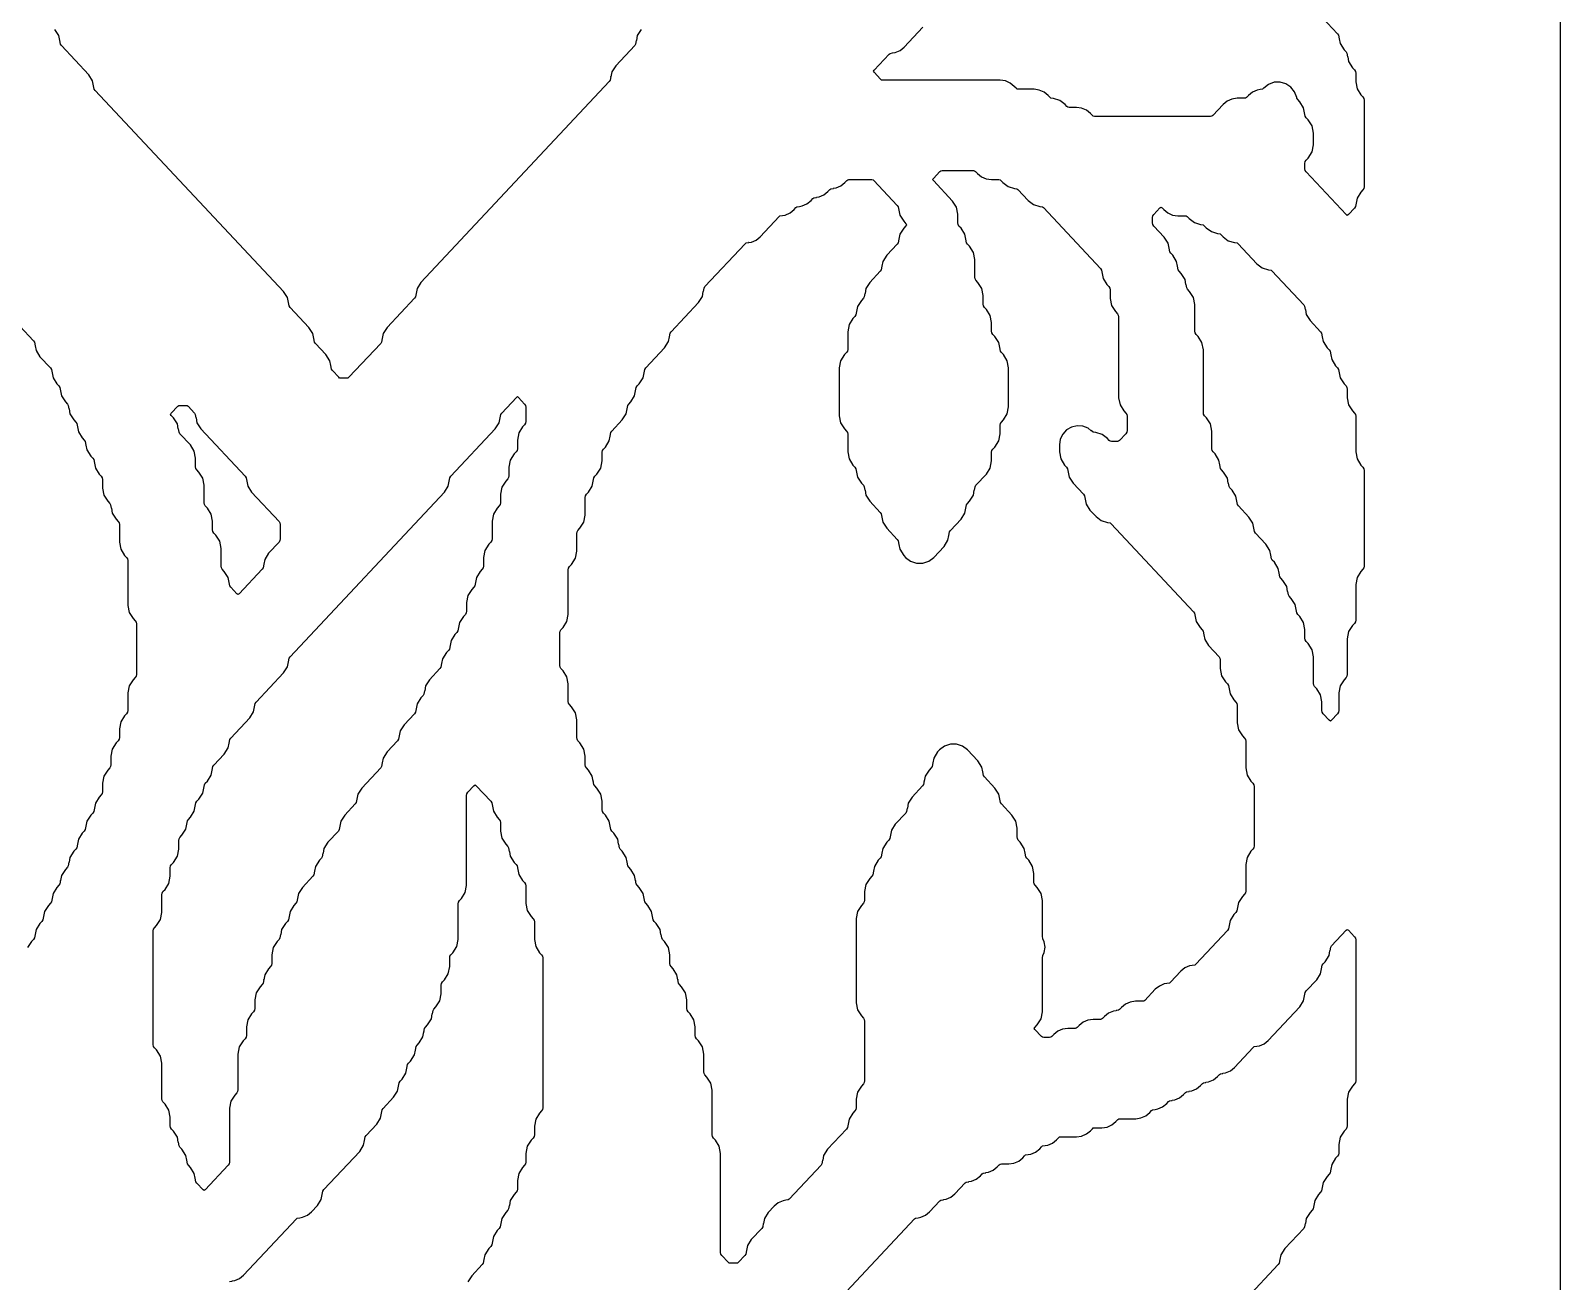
# Model space of a CAD drawing. Header units: millimetres. Extents: x 10 to 410, y 18 to 283.
# Drawn here: x 33.49 to 73.27, y 51.48 to 84 of the extents above; entities that cross this region are included whole.
import ezdxf

# ---------------------------------------------------------------- set-up
doc = ezdxf.new("R2010")
doc.units = ezdxf.units.MM
doc.layers.add('CUT', color=1, linetype='Continuous')

msp = doc.modelspace()

# ---------------------------------------------------------------- linework, layer by layer
at = {"layer": 'CUT'}
for points in [[(52.134, 21), (60.134, 21), (60.134, 24), (73.2679, 24), (73.2679, 144), (60.134, 144), (60.134, 147), (52.134, 147), (52.134, 144), (31.134, 144), (31.134, 147), (23.134, 147), (23.134, 144), (10, 144), (10, 24), (23.134, 24), (23.134, 21), (31.134, 21), (31.134, 24), (52.134, 24)], [(48.138, 72.374), (48.1619, 72.4118), (48.2145, 72.4679), (48.3148, 72.626), (48.3498, 72.8099), (48.3498, 73.0345), (48.3582, 73.0785), (48.3821, 73.1162), (48.4347, 73.1723), (48.5349, 73.3304), (48.5593, 73.4581), (48.5612, 73.4578), (48.5784, 73.5481), (48.6023, 73.5858), (48.8751, 73.8767), (48.9753, 74.0348), (48.9997, 74.1625), (49.0015, 74.1622), (49.0187, 74.2525), (49.0427, 74.2902), (49.0953, 74.3463), (49.1955, 74.5044), (49.2199, 74.6321), (49.2217, 74.6318), (49.2389, 74.7221), (49.2629, 74.7598), (49.3155, 74.8159), (49.4157, 74.974), (49.44, 75.1017), (49.4419, 75.1014), (49.4591, 75.1917), (49.4831, 75.2294), (49.976, 75.7551), (50.0763, 75.9132), (50.1006, 76.0409), (50.1025, 76.0406), (50.1197, 76.1309), (50.1436, 76.1686), (50.8568, 76.9291), (50.957, 77.0872), (50.9814, 77.2149), (50.9833, 77.2146), (51.0005, 77.3049), (51.0244, 77.3426), (52.0697, 78.4573), (52.095, 78.4778), (52.161, 78.4868), (52.1604, 78.4909), (52.2312, 78.5006), (52.3559, 78.5546), (52.4614, 78.6402), (52.9505, 79.1617), (52.9757, 79.1822), (53.0417, 79.1912), (53.0412, 79.1953), (53.112, 79.205), (53.2366, 79.259), (53.3421, 79.3446), (53.3909, 79.3965), (53.4161, 79.417), (53.4821, 79.426), (53.4815, 79.4301), (53.5524, 79.4398), (53.677, 79.4938), (53.7825, 79.5794), (53.8312, 79.6313), (53.8565, 79.6518), (53.9225, 79.6608), (53.9219, 79.6649), (53.9928, 79.6746), (54.1174, 79.7286), (54.2229, 79.8142), (54.2716, 79.8661), (54.2969, 79.8866), (54.3629, 79.8956), (54.3623, 79.8997), (54.4331, 79.9094), (54.5578, 79.9634), (54.6633, 80.049), (54.712, 80.1009), (54.7373, 80.1214), (54.7695, 80.1258), (55.3618, 80.1258), (55.394, 80.1214), (55.4193, 80.1009), (56.0242, 79.4558), (56.0481, 79.4181), (56.0653, 79.3278), (56.0672, 79.3281), (56.0915, 79.2004), (56.1918, 79.0423), (56.2509, 78.9793), (56.2698, 78.9518), (56.2509, 78.9243), (56.1918, 78.8612), (56.0915, 78.7031), (56.0672, 78.5754), (56.0653, 78.5758), (56.0481, 78.4855), (56.0242, 78.4477), (55.7514, 78.1568), (55.6512, 77.9987), (55.6268, 77.871), (55.6249, 77.8714), (55.6077, 77.7811), (55.5838, 77.7433), (55.311, 77.4524), (55.2108, 77.2943), (55.1864, 77.1666), (55.1846, 77.167), (55.1674, 77.0767), (55.1434, 77.0389), (55.0908, 76.9828), (54.9906, 76.8247), (54.9662, 76.697), (54.9644, 76.6974), (54.9472, 76.6071), (54.9232, 76.5693), (54.8706, 76.5132), (54.7704, 76.3551), (54.7353, 76.1712), (54.7353, 75.7118), (54.727, 75.6679), (54.703, 75.6301), (54.6504, 75.574), (54.5502, 75.4159), (54.5152, 75.232), (54.5152, 73.9839), (54.5502, 73.8), (54.6504, 73.6419), (54.703, 73.5858), (54.727, 73.5481), (54.7353, 73.5041), (54.7353, 73.0447), (54.7704, 72.8608), (54.8706, 72.7027), (54.9232, 72.6466), (54.9472, 72.6088), (54.9644, 72.5186), (54.9662, 72.5189), (54.9906, 72.3912), (55.0908, 72.2331), (55.1434, 72.177), (55.1674, 72.1392), (55.1846, 72.049), (55.1864, 72.0493), (55.2108, 71.9216), (55.311, 71.7635), (55.5838, 71.4726), (55.6077, 71.4348), (55.6249, 71.3445), (55.6268, 71.3449), (55.6512, 71.2172), (55.7514, 71.0591), (56.0242, 70.7682), (56.0481, 70.7304), (56.0653, 70.6401), (56.0672, 70.6405), (56.0915, 70.5128), (56.1918, 70.3547), (56.2422, 70.3009), (56.3714, 70.2018), (56.5256, 70.1496), (56.6884, 70.1496), (56.8425, 70.2018), (56.9717, 70.3009), (57.2424, 70.5895), (57.3426, 70.7476), (57.3669, 70.8753), (57.3688, 70.8749), (57.386, 70.9652), (57.4099, 71.003), (57.6827, 71.2939), (57.783, 71.452), (57.8073, 71.5797), (57.8092, 71.5793), (57.8264, 71.6696), (57.8503, 71.7074), (57.9029, 71.7635), (58.0032, 71.9216), (58.0275, 72.0493), (58.0294, 72.049), (58.0466, 72.1392), (58.0705, 72.177), (58.3433, 72.4679), (58.4435, 72.626), (58.4786, 72.8099), (58.4786, 73.0345), (58.487, 73.0785), (58.5109, 73.1162), (58.5635, 73.1723), (58.6637, 73.3304), (58.6988, 73.5143), (58.6988, 73.7389), (58.7071, 73.7829), (58.7311, 73.8206), (58.7837, 73.8767), (58.8839, 74.0348), (58.919, 74.2187), (58.919, 75.232), (58.8839, 75.4159), (58.7837, 75.574), (58.7311, 75.6301), (58.7071, 75.6679), (58.6899, 75.7582), (58.6881, 75.7578), (58.6637, 75.8855), (58.5635, 76.0436), (58.5109, 76.0997), (58.487, 76.1375), (58.4786, 76.1814), (58.4786, 76.406), (58.4435, 76.5899), (58.3433, 76.748), (58.2907, 76.8041), (58.2668, 76.8419), (58.2584, 76.8858), (58.2584, 77.1104), (58.2233, 77.2943), (58.1231, 77.4524), (58.0705, 77.5085), (58.0466, 77.5463), (58.0382, 77.5902), (58.0382, 78.0496), (58.0032, 78.2335), (57.9029, 78.3916), (57.8503, 78.4477), (57.8264, 78.4855), (57.8092, 78.5758), (57.8073, 78.5754), (57.783, 78.7031), (57.6827, 78.8612), (57.6301, 78.9173), (57.6062, 78.9551), (57.5978, 78.999), (57.5978, 79.2236), (57.5628, 79.4075), (57.4625, 79.5656), (56.9631, 80.0983), (56.9441, 80.1258), (56.9631, 80.1533), (57.1341, 80.3357), (57.1594, 80.3562), (57.1916, 80.3606), (58.0041, 80.3606), (58.0363, 80.3562), (58.0615, 80.3357), (58.1103, 80.2838), (58.2158, 80.1982), (58.3404, 80.1442), (58.475, 80.1258), (58.6647, 80.1258), (58.6969, 80.1214), (58.7221, 80.1009), (58.7708, 80.049), (58.9068, 79.9464), (59.0694, 79.8954), (59.1376, 79.8863), (59.1625, 79.8661), (59.4314, 79.5794), (59.5674, 79.4768), (59.7299, 79.4258), (59.7982, 79.4167), (59.8231, 79.3965), (61.3088, 77.8122), (61.3327, 77.7745), (61.3499, 77.6842), (61.3518, 77.6845), (61.3761, 77.5568), (61.4764, 77.3987), (61.529, 77.3426), (61.5529, 77.3049), (61.5613, 77.261), (61.5613, 77.0363), (61.5963, 76.8524), (61.6965, 76.6943), (61.7492, 76.6382), (61.7731, 76.6005), (61.7815, 76.5566), (61.7815, 74.4535), (61.8165, 74.2696), (61.9167, 74.1115), (61.9693, 74.0554), (61.9933, 74.0177), (62.0016, 73.9737), (62.0016, 73.5986), (61.9933, 73.5547), (61.9693, 73.5169), (61.8048, 73.3414), (61.7795, 73.321), (61.7473, 73.3166), (61.5954, 73.3166), (61.5632, 73.321), (61.5379, 73.3414), (61.4892, 73.3934), (61.3532, 73.496), (61.1907, 73.547), (61.1224, 73.5561), (61.071, 73.5977), (61.0698, 73.5962), (60.9881, 73.6606), (60.8494, 73.7144), (60.7011, 73.7249), (60.5562, 73.6914), (60.4276, 73.6167), (60.3266, 73.5076), (60.2622, 73.3735), (60.2401, 73.2264), (60.2401, 73.0447), (60.2752, 72.8608), (60.3754, 72.7027), (60.428, 72.6466), (60.4519, 72.6088), (60.4691, 72.5186), (60.471, 72.5189), (60.4954, 72.3912), (60.5956, 72.2331), (60.8684, 71.9422), (60.8923, 71.9044), (60.9095, 71.8142), (60.9114, 71.8145), (60.9357, 71.6868), (61.036, 71.5287), (61.1929, 71.3613), (61.3289, 71.2587), (61.4915, 71.2078), (61.5597, 71.1986), (61.5846, 71.1785), (63.7309, 68.8898), (63.7548, 68.852), (63.772, 68.7617), (63.7739, 68.7621), (63.7982, 68.6344), (63.8985, 68.4763), (63.9511, 68.4202), (63.975, 68.3824), (63.9922, 68.2921), (63.9941, 68.2925), (64.0184, 68.1648), (64.1186, 68.0067), (64.3914, 67.7158), (64.4154, 67.678), (64.4237, 67.6341), (64.4237, 67.4095), (64.4588, 67.2256), (64.559, 67.0675), (64.6116, 67.0114), (64.6356, 66.9736), (64.6528, 66.8833), (64.6547, 66.8837), (64.679, 66.756), (64.7792, 66.5979), (64.8318, 66.5418), (64.8558, 66.504), (64.8641, 66.4601), (64.8641, 66.0007), (64.8992, 65.8168), (64.9994, 65.6587), (65.052, 65.6026), (65.076, 65.5648), (65.0843, 65.5209), (65.0843, 64.8267), (65.1194, 64.6428), (65.2196, 64.4847), (65.2722, 64.4286), (65.2961, 64.3908), (65.3045, 64.3469), (65.3045, 62.7977), (65.2961, 62.7538), (65.2722, 62.7161), (65.2196, 62.66), (65.1194, 62.5019), (65.0843, 62.318), (65.0843, 61.6237), (65.076, 61.5798), (65.052, 61.5421), (64.9994, 61.486), (64.8992, 61.3279), (64.8748, 61.2002), (64.873, 61.2005), (64.8558, 61.1102), (64.8318, 61.0725), (64.7792, 61.0164), (64.679, 60.8583), (64.6547, 60.7306), (64.6528, 60.7309), (64.6356, 60.6406), (64.6116, 60.6029), (63.7865, 59.723), (63.7613, 59.7025), (63.6953, 59.6935), (63.6958, 59.6894), (63.625, 59.6797), (63.5003, 59.6257), (63.3948, 59.5401), (63.1259, 59.2534), (63.1007, 59.2329), (63.0347, 59.2239), (63.0352, 59.2198), (62.9644, 59.2101), (62.8398, 59.1561), (62.7343, 59.0705), (62.4654, 58.7838), (62.4401, 58.7633), (62.4079, 58.7589), (62.2182, 58.7589), (62.0836, 58.7405), (61.959, 58.6865), (61.8535, 58.6009), (61.8048, 58.549), (61.7795, 58.5285), (61.7135, 58.5195), (61.7141, 58.5154), (61.6433, 58.5057), (61.5186, 58.4517), (61.4131, 58.3661), (61.3644, 58.3142), (61.3392, 58.2937), (61.307, 58.2893), (61.1173, 58.2893), (60.9827, 58.2709), (60.8581, 58.2169), (60.7525, 58.1313), (60.7038, 58.0794), (60.6786, 58.0589), (60.6464, 58.0545), (60.4567, 58.0545), (60.3221, 58.0361), (60.1975, 57.9821), (60.092, 57.8965), (60.0433, 57.8446), (60.018, 57.8241), (59.9858, 57.8197), (59.8338, 57.8197), (59.8016, 57.8241), (59.7764, 57.8446), (59.6054, 58.027), (59.5864, 58.0545), (59.6054, 58.082), (59.6645, 58.1451), (59.7647, 58.3032), (59.7997, 58.4871), (59.7997, 59.8857), (59.8121, 59.9504), (59.8472, 60.0283), (59.867, 60.1677), (59.8472, 60.3071), (59.8121, 60.3851), (59.7997, 60.4497), (59.7997, 61.3788), (59.7647, 61.5627), (59.6645, 61.7208), (59.6118, 61.7769), (59.5879, 61.8146), (59.5795, 61.8585), (59.5795, 62.0832), (59.5445, 62.2671), (59.4443, 62.4252), (59.3917, 62.4813), (59.3677, 62.519), (59.3505, 62.6093), (59.3486, 62.609), (59.3243, 62.7367), (59.2241, 62.8948), (59.1715, 62.9509), (59.1475, 62.9886), (59.1392, 63.0325), (59.1392, 63.2572), (59.1041, 63.4411), (59.0039, 63.5992), (58.7311, 63.8901), (58.7071, 63.9278), (58.6899, 64.0181), (58.6881, 64.0178), (58.6637, 64.1455), (58.5635, 64.3036), (58.2907, 64.5945), (58.2668, 64.6322), (58.2496, 64.7225), (58.2477, 64.7222), (58.2233, 64.8499), (58.1231, 65.008), (57.8524, 65.2966), (57.7233, 65.3956), (57.5691, 65.4479), (57.4063, 65.4479), (57.2522, 65.3956), (57.123, 65.2966), (57.0725, 65.2428), (56.9723, 65.0847), (56.948, 64.957), (56.9461, 64.9573), (56.9289, 64.867), (56.9049, 64.8293), (56.8523, 64.7732), (56.7521, 64.6151), (56.7278, 64.4874), (56.7259, 64.4877), (56.7087, 64.3974), (56.6848, 64.3597), (56.412, 64.0688), (56.3117, 63.9107), (56.2874, 63.783), (56.2855, 63.7833), (56.2683, 63.693), (56.2444, 63.6553), (55.9716, 63.3644), (55.8713, 63.2063), (55.847, 63.0786), (55.8451, 63.0789), (55.8279, 62.9886), (55.804, 62.9509), (55.7514, 62.8948), (55.6512, 62.7367), (55.6268, 62.609), (55.6249, 62.6093), (55.6077, 62.519), (55.5838, 62.4813), (55.5312, 62.4252), (55.431, 62.2671), (55.4066, 62.1394), (55.4048, 62.1397), (55.3875, 62.0494), (55.3636, 62.0117), (55.311, 61.9556), (55.2108, 61.7975), (55.1757, 61.6136), (55.1757, 61.3889), (55.1674, 61.345), (55.1434, 61.3073), (55.0908, 61.2512), (54.9906, 61.0931), (54.9555, 60.9092), (54.9555, 58.7219), (54.9906, 58.538), (55.0908, 58.3799), (55.1434, 58.3238), (55.1674, 58.286), (55.1757, 58.2421), (55.1757, 56.6929), (55.1674, 56.649), (55.1434, 56.6113), (55.0908, 56.5552), (54.9906, 56.397), (54.9555, 56.2131), (54.9555, 55.9885), (54.9472, 55.9446), (54.9232, 55.9069), (54.8706, 55.8508), (54.7704, 55.6926), (54.7461, 55.5649), (54.7442, 55.5653), (54.727, 55.475), (54.703, 55.4373), (54.21, 54.9116), (54.1098, 54.7534), (54.0855, 54.6257), (54.0836, 54.6261), (54.0664, 54.5358), (54.0425, 54.4981), (53.2173, 53.6182), (53.1921, 53.5977), (53.1261, 53.5887), (53.1267, 53.5846), (53.0558, 53.5748), (52.9312, 53.5209), (52.8257, 53.4353), (52.6687, 53.2679), (52.5685, 53.1098), (52.5441, 52.9821), (52.5423, 52.9825), (52.5251, 52.8922), (52.5011, 52.8544), (52.2283, 52.5635), (52.1281, 52.4054), (52.1038, 52.2777), (52.1019, 52.2781), (52.0847, 52.1878), (52.0607, 52.15), (51.8962, 51.9746), (51.8709, 51.9541), (51.8387, 51.9497), (51.6868, 51.9497), (51.6546, 51.9541), (51.6293, 51.9746), (51.4648, 52.15), (51.4408, 52.1878), (51.4325, 52.2317), (51.4325, 54.8043), (51.3974, 54.9882), (51.2972, 55.1464), (51.2446, 55.2025), (51.2207, 55.2402), (51.2123, 55.2841), (51.2123, 56.4479), (51.1772, 56.6318), (51.077, 56.79), (51.0244, 56.8461), (51.0005, 56.8838), (50.9921, 56.9277), (50.9921, 57.3871), (50.957, 57.571), (50.8568, 57.7292), (50.8042, 57.7853), (50.7803, 57.823), (50.7719, 57.8669), (50.7719, 58.0915), (50.7369, 58.2754), (50.6366, 58.4336), (50.584, 58.4897), (50.5601, 58.5274), (50.5517, 58.5713), (50.5517, 58.7959), (50.5167, 58.9798), (50.4164, 59.138), (50.3638, 59.1941), (50.3399, 59.2318), (50.3227, 59.3221), (50.3208, 59.3218), (50.2965, 59.4494), (50.1962, 59.6076), (50.1436, 59.6637), (50.1197, 59.7014), (50.1113, 59.7453), (50.1113, 59.9699), (50.0763, 60.1539), (49.976, 60.312), (49.9234, 60.3681), (49.8995, 60.4058), (49.8823, 60.4961), (49.8804, 60.4958), (49.8561, 60.6235), (49.7559, 60.7816), (49.7032, 60.8377), (49.6793, 60.8754), (49.6621, 60.9657), (49.6602, 60.9654), (49.6359, 61.0931), (49.5357, 61.2512), (49.4831, 61.3073), (49.4591, 61.345), (49.4419, 61.4353), (49.44, 61.435), (49.4157, 61.5627), (49.3155, 61.7208), (49.2629, 61.7769), (49.2389, 61.8146), (49.2217, 61.9049), (49.2199, 61.9046), (49.1955, 62.0323), (49.0953, 62.1904), (49.0427, 62.2465), (49.0187, 62.2842), (49.0015, 62.3745), (48.9997, 62.3742), (48.9753, 62.5019), (48.8751, 62.66), (48.8225, 62.7161), (48.7986, 62.7538), (48.7813, 62.8441), (48.7795, 62.8438), (48.7551, 62.9715), (48.6549, 63.1296), (48.6023, 63.1857), (48.5784, 63.2234), (48.5612, 63.3137), (48.5593, 63.3134), (48.5349, 63.4411), (48.4347, 63.5992), (48.3821, 63.6553), (48.3582, 63.693), (48.3498, 63.7369), (48.3498, 63.9616), (48.3148, 64.1455), (48.2145, 64.3036), (48.1619, 64.3597), (48.138, 64.3974), (48.1208, 64.4877), (48.1189, 64.4874), (48.0946, 64.6151), (47.9943, 64.7732), (47.9417, 64.8293), (47.9178, 64.867), (47.9094, 64.911), (47.9094, 65.1356), (47.8744, 65.3195), (47.7741, 65.4776), (47.7215, 65.5337), (47.6976, 65.5714), (47.6892, 65.6154), (47.6892, 66.0748), (47.6542, 66.2587), (47.5539, 66.4168), (47.5013, 66.4729), (47.4774, 66.5106), (47.469, 66.5546), (47.469, 67.014), (47.434, 67.1979), (47.3338, 67.356), (47.2811, 67.4121), (47.2572, 67.4499), (47.2488, 67.4938), (47.2488, 68.3385), (47.2572, 68.3824), (47.2811, 68.4202), (47.3338, 68.4763), (47.434, 68.6344), (47.469, 68.8183), (47.469, 69.9821), (47.4774, 70.026), (47.5013, 70.0638), (47.5539, 70.1199), (47.6542, 70.278), (47.6892, 70.4619), (47.6892, 70.9213), (47.6976, 70.9652), (47.7215, 71.003), (47.7741, 71.0591), (47.8744, 71.2172), (47.9094, 71.4011), (47.9094, 71.8605), (47.9178, 71.9044), (47.9417, 71.9422), (47.9943, 71.9983), (48.0946, 72.1564), (48.1189, 72.2841), (48.1208, 72.2838)], [(62.9545, 79.3446), (63.06, 79.259), (63.1846, 79.205), (63.3192, 79.1866), (63.5089, 79.1866), (63.5411, 79.1822), (63.5663, 79.1617), (63.615, 79.1098), (63.751, 79.0072), (63.9136, 78.9562), (63.9818, 78.9471), (64.0067, 78.9269), (64.0554, 78.875), (64.1914, 78.7724), (64.354, 78.7214), (64.4222, 78.7123), (64.4471, 78.6921), (64.4958, 78.6402), (64.6318, 78.5376), (64.7943, 78.4866), (64.8626, 78.4775), (64.8875, 78.4573), (65.3766, 77.9358), (65.5126, 77.8332), (65.6751, 77.7822), (65.7433, 77.7731), (65.7682, 77.7529), (66.5934, 76.873), (66.6173, 76.8353), (66.6345, 76.745), (66.6364, 76.7453), (66.6607, 76.6176), (66.7609, 76.4595), (67.0337, 76.1686), (67.0577, 76.1309), (67.0749, 76.0406), (67.0768, 76.0409), (67.1011, 75.9132), (67.2013, 75.7551), (67.2539, 75.699), (67.2779, 75.6613), (67.2951, 75.571), (67.2969, 75.5713), (67.3213, 75.4436), (67.4215, 75.2855), (67.4741, 75.2294), (67.4981, 75.1917), (67.5153, 75.1014), (67.5171, 75.1017), (67.5415, 74.974), (67.6417, 74.8159), (67.6943, 74.7598), (67.7182, 74.7221), (67.7266, 74.6781), (67.7266, 74.4535), (67.7617, 74.2696), (67.8619, 74.1115), (67.9145, 74.0554), (67.9384, 74.0177), (67.9468, 73.9737), (67.9468, 73.0447), (67.9819, 72.8608), (68.0821, 72.7027), (68.1347, 72.6466), (68.1586, 72.6088), (68.167, 72.5649), (68.167, 70.0766), (68.1586, 70.0327), (68.1347, 69.9949), (68.0821, 69.9388), (67.9819, 69.7807), (67.9468, 69.5968), (67.9468, 68.6678), (67.9384, 68.6239), (67.9145, 68.5861), (67.8619, 68.53), (67.7617, 68.3719), (67.7266, 68.188), (67.7266, 67.259), (67.7182, 67.2151), (67.6943, 67.1773), (67.6417, 67.1212), (67.5415, 66.9631), (67.5064, 66.7792), (67.5064, 66.3198), (67.4981, 66.2758), (67.4741, 66.2381), (67.3143, 66.0676), (67.2862, 66.0461), (67.2582, 66.0676), (67.0983, 66.2381), (67.0744, 66.2758), (67.066, 66.3198), (67.066, 66.5444), (67.031, 66.7283), (66.9308, 66.8864), (66.8781, 66.9425), (66.8542, 66.9802), (66.8458, 67.0242), (66.8458, 67.7184), (66.8108, 67.9023), (66.7106, 68.0604), (66.658, 68.1165), (66.634, 68.1543), (66.6257, 68.1982), (66.6257, 68.4228), (66.5906, 68.6067), (66.4904, 68.7648), (66.4378, 68.8209), (66.4138, 68.8587), (66.3966, 68.949), (66.3948, 68.9486), (66.3704, 69.0763), (66.2702, 69.2344), (66.2176, 69.2905), (66.1936, 69.3283), (66.1764, 69.4186), (66.1746, 69.4182), (66.1502, 69.5459), (66.05, 69.704), (65.9974, 69.7601), (65.9735, 69.7979), (65.9562, 69.8882), (65.9544, 69.8878), (65.93, 70.0155), (65.8298, 70.1736), (65.7772, 70.2297), (65.7533, 70.2675), (65.7361, 70.3578), (65.7342, 70.3574), (65.7098, 70.4851), (65.6096, 70.6432), (65.3368, 70.9341), (65.3129, 70.9719), (65.2957, 71.0622), (65.2938, 71.0618), (65.2695, 71.1895), (65.1692, 71.3476), (64.8964, 71.6385), (64.8725, 71.6763), (64.8553, 71.7666), (64.8534, 71.7662), (64.8291, 71.8939), (64.7288, 72.052), (64.6762, 72.1081), (64.6523, 72.1459), (64.6351, 72.2362), (64.6332, 72.2358), (64.6089, 72.3635), (64.5087, 72.5216), (64.456, 72.5777), (64.4321, 72.6155), (64.4149, 72.7058), (64.413, 72.7054), (64.3887, 72.8331), (64.2885, 72.9912), (64.2359, 73.0473), (64.2119, 73.0851), (64.2036, 73.129), (64.2036, 73.5884), (64.1685, 73.7723), (64.0683, 73.9304), (64.0157, 73.9865), (63.9917, 74.0243), (63.9834, 74.0682), (63.9834, 75.7016), (63.9483, 75.8855), (63.8481, 76.0436), (63.7955, 76.0997), (63.7715, 76.1375), (63.7632, 76.1814), (63.7632, 76.8756), (63.7281, 77.0595), (63.6279, 77.2176), (63.5753, 77.2737), (63.5514, 77.3115), (63.5341, 77.4018), (63.5323, 77.4014), (63.5079, 77.5291), (63.4077, 77.6872), (63.3551, 77.7433), (63.3312, 77.7811), (63.314, 77.8714), (63.3121, 77.871), (63.2877, 77.9987), (63.1875, 78.1568), (63.1349, 78.2129), (63.111, 78.2507), (63.0938, 78.341), (63.0919, 78.3406), (63.0676, 78.4683), (62.9673, 78.6264), (62.6945, 78.9173), (62.6706, 78.9551), (62.6622, 78.999), (62.6622, 79.1394), (62.6706, 79.1833), (62.6945, 79.221), (62.8544, 79.3915), (62.8824, 79.413), (62.9104, 79.3915)], [(37.205, 55.3812), (37.1524, 55.4373), (37.1284, 55.475), (37.1201, 55.5189), (37.1201, 55.7435), (37.085, 55.9274), (36.9848, 56.0856), (36.9322, 56.1417), (36.9082, 56.1794), (36.8999, 56.2233), (36.8999, 57.1523), (36.8648, 57.3362), (36.7646, 57.4944), (36.712, 57.5505), (36.688, 57.5882), (36.6797, 57.6321), (36.6797, 60.5901), (36.688, 60.634), (36.712, 60.6718), (36.7646, 60.7279), (36.8648, 60.886), (36.8999, 61.0699), (36.8999, 61.5293), (36.9082, 61.5732), (36.9322, 61.611), (36.9848, 61.6671), (37.085, 61.8252), (37.1201, 62.0091), (37.1201, 62.2337), (37.1284, 62.2776), (37.1524, 62.3154), (37.205, 62.3715), (37.3052, 62.5296), (37.3402, 62.7135), (37.3402, 62.9381), (37.3486, 62.982), (37.3726, 63.0198), (37.4252, 63.0759), (37.5254, 63.234), (37.5497, 63.3617), (37.5516, 63.3613), (37.5688, 63.4516), (37.5927, 63.4894), (37.6453, 63.5455), (37.7456, 63.7036), (37.7699, 63.8313), (37.7718, 63.8309), (37.789, 63.9212), (37.8129, 63.959), (37.8655, 64.0151), (37.9658, 64.1732), (37.9901, 64.3009), (37.992, 64.3005), (38.0092, 64.3908), (38.0331, 64.4286), (38.0857, 64.4847), (38.186, 64.6428), (38.2103, 64.7705), (38.2122, 64.7701), (38.2294, 64.8604), (38.2533, 64.8982), (38.5261, 65.1891), (38.6263, 65.3472), (38.6507, 65.4749), (38.6526, 65.4745), (38.6698, 65.5648), (38.6937, 65.6026), (39.1867, 66.1283), (39.2869, 66.2864), (39.3113, 66.4141), (39.3131, 66.4137), (39.3303, 66.504), (39.3543, 66.5418), (40.0675, 67.3023), (40.1677, 67.4604), (40.192, 67.5881), (40.1939, 67.5877), (40.2111, 67.678), (40.235, 67.7158), (44.2511, 71.9983), (44.3513, 72.1564), (44.3756, 72.2841), (44.3775, 72.2838), (44.3947, 72.374), (44.4187, 72.4118), (45.5722, 73.6419), (45.6725, 73.8), (45.6968, 73.9277), (45.6987, 73.9274), (45.7159, 74.0177), (45.7398, 74.0554), (46.1199, 74.4607), (46.1479, 74.4822), (46.1759, 74.4607), (46.3358, 74.2902), (46.3597, 74.2525), (46.3681, 74.2085), (46.3681, 73.8334), (46.3597, 73.7895), (46.3358, 73.7517), (46.2832, 73.6956), (46.1829, 73.5375), (46.1479, 73.3536), (46.1479, 73.129), (46.1395, 73.0851), (46.1156, 73.0473), (46.063, 72.9912), (45.9627, 72.8331), (45.9277, 72.6492), (45.9277, 72.4246), (45.9193, 72.3807), (45.8954, 72.3429), (45.8428, 72.2868), (45.7426, 72.1287), (45.7075, 71.9448), (45.7075, 71.7202), (45.6991, 71.6763), (45.6752, 71.6385), (45.6226, 71.5824), (45.5224, 71.4243), (45.4873, 71.2404), (45.4873, 70.781), (45.4789, 70.7371), (45.455, 70.6993), (45.4024, 70.6432), (45.3022, 70.4851), (45.2671, 70.3012), (45.2671, 70.0766), (45.2588, 70.0327), (45.2348, 69.9949), (45.1822, 69.9388), (45.082, 69.7807), (45.0576, 69.653), (45.0558, 69.6534), (45.0386, 69.5631), (45.0146, 69.5253), (44.962, 69.4692), (44.8618, 69.3111), (44.8267, 69.1272), (44.8267, 68.9026), (44.8184, 68.8587), (44.7944, 68.8209), (44.7418, 68.7648), (44.6416, 68.6067), (44.6173, 68.479), (44.6154, 68.4794), (44.5982, 68.3891), (44.5743, 68.3513), (44.5216, 68.2952), (44.4214, 68.1371), (44.3971, 68.0094), (44.3952, 68.0097), (44.378, 67.9195), (44.3541, 67.8817), (44.3015, 67.8256), (44.2012, 67.6675), (44.1769, 67.5398), (44.175, 67.5401), (44.1578, 67.4499), (44.1339, 67.4121), (43.8611, 67.1212), (43.7608, 66.9631), (43.7365, 66.8354), (43.7346, 66.8357), (43.7174, 66.7454), (43.6935, 66.7077), (43.6409, 66.6516), (43.5406, 66.4935), (43.5163, 66.3658), (43.5144, 66.3661), (43.4972, 66.2758), (43.4733, 66.2381), (43.2005, 65.9472), (43.1003, 65.7891), (43.0759, 65.6614), (43.0741, 65.6617), (43.0568, 65.5714), (43.0329, 65.5337), (42.7601, 65.2428), (42.6599, 65.0847), (42.6355, 64.957), (42.6337, 64.9573), (42.6165, 64.867), (42.5925, 64.8293), (42.0995, 64.3036), (41.9993, 64.1455), (41.975, 64.0178), (41.9731, 64.0181), (41.9559, 63.9278), (41.932, 63.8901), (41.6592, 63.5992), (41.5589, 63.4411), (41.5346, 63.3134), (41.5327, 63.3137), (41.5155, 63.2234), (41.4916, 63.1857), (41.2188, 62.8948), (41.1185, 62.7367), (41.0942, 62.609), (41.0923, 62.6093), (41.0751, 62.519), (41.0512, 62.4813), (40.9986, 62.4252), (40.8984, 62.2671), (40.874, 62.1394), (40.8721, 62.1397), (40.8549, 62.0494), (40.831, 62.0117), (40.5582, 61.7208), (40.458, 61.5627), (40.4336, 61.435), (40.4318, 61.4353), (40.4146, 61.345), (40.3906, 61.3073), (40.338, 61.2512), (40.2378, 61.0931), (40.2134, 60.9654), (40.2116, 60.9657), (40.1944, 60.8754), (40.1704, 60.8377), (40.1178, 60.7816), (40.0176, 60.6235), (39.9933, 60.4958), (39.9914, 60.4961), (39.9742, 60.4058), (39.9502, 60.3681), (39.8976, 60.312), (39.7974, 60.1539), (39.7624, 59.9699), (39.7624, 59.7453), (39.754, 59.7014), (39.73, 59.6637), (39.6774, 59.6076), (39.5772, 59.4494), (39.5529, 59.3218), (39.551, 59.3221), (39.5338, 59.2318), (39.5099, 59.1941), (39.4573, 59.138), (39.357, 58.9798), (39.322, 58.7959), (39.322, 58.5713), (39.3136, 58.5274), (39.2897, 58.4897), (39.2371, 58.4336), (39.1368, 58.2754), (39.1018, 58.0915), (39.1018, 57.8669), (39.0934, 57.823), (39.0695, 57.7853), (39.0169, 57.7292), (38.9166, 57.571), (38.8816, 57.3871), (38.8816, 56.4581), (38.8732, 56.4142), (38.8493, 56.3765), (38.7967, 56.3204), (38.6964, 56.1622), (38.6614, 55.9783), (38.6614, 54.5797), (38.653, 54.5358), (38.6291, 54.4981), (38.0288, 53.858), (38.0008, 53.8365), (37.9728, 53.858), (37.8129, 54.0284), (37.789, 54.0662), (37.7718, 54.1565), (37.7699, 54.1561), (37.7456, 54.2838), (37.6453, 54.442), (37.5927, 54.4981), (37.5688, 54.5358), (37.5516, 54.6261), (37.5497, 54.6257), (37.5254, 54.7534), (37.4252, 54.9116), (37.3726, 54.9677), (37.3486, 55.0054), (37.3314, 55.0957), (37.3295, 55.0953), (37.3052, 55.223)], [(37.3169, 74.2309), (37.3422, 74.2514), (37.3744, 74.2558), (37.5263, 74.2558), (37.5585, 74.2514), (37.5838, 74.2309), (37.7483, 74.0554), (37.7723, 74.0177), (37.7895, 73.9274), (37.7913, 73.9277), (37.8157, 73.8), (37.9159, 73.6419), (39.0695, 72.4118), (39.0934, 72.374), (39.1106, 72.2838), (39.1125, 72.2841), (39.1368, 72.1564), (39.2371, 71.9983), (39.9502, 71.2378), (39.9742, 71.2), (39.9825, 71.1561), (39.9825, 70.781), (39.9742, 70.7371), (39.9502, 70.6993), (39.6774, 70.4084), (39.5772, 70.2503), (39.5529, 70.1226), (39.551, 70.123), (39.5338, 70.0327), (39.5099, 69.9949), (38.9096, 69.3548), (38.8816, 69.3333), (38.8536, 69.3548), (38.6937, 69.5253), (38.6698, 69.5631), (38.6526, 69.6534), (38.6507, 69.653), (38.6263, 69.7807), (38.5261, 69.9388), (38.4735, 69.9949), (38.4496, 70.0327), (38.4412, 70.0766), (38.4412, 70.536), (38.4062, 70.7199), (38.3059, 70.878), (38.2533, 70.9341), (38.2294, 70.9719), (38.221, 71.0158), (38.221, 71.2404), (38.186, 71.4243), (38.0857, 71.5824), (38.0331, 71.6385), (38.0092, 71.6763), (38.0008, 71.7202), (38.0008, 72.1796), (37.9658, 72.3635), (37.8655, 72.5216), (37.8129, 72.5777), (37.789, 72.6155), (37.7806, 72.6594), (37.7806, 72.884), (37.7456, 73.0679), (37.6453, 73.226), (37.3726, 73.5169), (37.3486, 73.5547), (37.3314, 73.645), (37.3295, 73.6446), (37.3052, 73.7723), (37.205, 73.9304), (37.1459, 73.9934), (37.1269, 74.021), (37.1459, 74.0485)]]:
    msp.add_lwpolyline(points, close=True, dxfattribs=at)
for points in [[(66.4288, 85.0317), (67.4741, 83.917), (67.4981, 83.8793), (67.5153, 83.789), (67.5171, 83.7893), (67.5415, 83.6617), (67.6417, 83.5035), (67.6943, 83.4474), (67.7182, 83.4097), (67.7355, 83.3194), (67.7373, 83.3197), (67.7617, 83.1921), (67.8619, 83.0339), (67.9145, 82.9778), (67.9384, 82.9401), (67.9468, 82.8962), (67.9468, 82.6716), (67.9819, 82.4877), (68.0821, 82.3295), (68.1347, 82.2734), (68.1586, 82.2357), (68.167, 82.1918), (68.167, 79.9382), (68.1586, 79.8943), (68.1347, 79.8565), (68.0821, 79.8004), (67.9819, 79.6423), (67.9575, 79.5146), (67.9556, 79.515), (67.9384, 79.4247), (67.9145, 79.3869), (67.7546, 79.2165), (67.7266, 79.195), (67.6986, 79.2165), (66.658, 80.3261), (66.634, 80.3639), (66.6257, 80.4078), (66.6257, 80.5482), (66.634, 80.5921), (66.658, 80.6298), (66.7106, 80.6859), (66.8108, 80.8441), (66.8458, 81.028), (66.8458, 81.3368), (66.8108, 81.5207), (66.7106, 81.6788), (66.658, 81.7349), (66.634, 81.7727), (66.6168, 81.863), (66.6149, 81.8626), (66.5906, 81.9903), (66.4904, 82.1485), (66.4378, 82.2045), (66.4138, 82.2423), (66.4109, 82.2577), (66.3579, 82.405), (66.262, 82.5286), (66.1325, 82.6166), (65.9822, 82.6602), (65.8258, 82.6552), (65.6786, 82.6021), (65.555, 82.5061), (65.548, 82.4987), (65.5228, 82.4782), (65.4568, 82.4692), (65.4574, 82.4651), (65.3865, 82.4553), (65.2619, 82.4014), (65.1564, 82.3158), (65.1077, 82.2639), (65.0824, 82.2434), (65.0502, 82.239), (64.8605, 82.239), (64.7259, 82.2205), (64.6013, 82.1666), (64.4958, 82.081), (64.2269, 81.7943), (64.2016, 81.7738), (64.1694, 81.7694), (61.155, 81.7694), (61.1228, 81.7738), (61.0975, 81.7943), (61.0488, 81.8462), (60.9433, 81.9318), (60.8187, 81.9857), (60.6841, 82.0042), (60.4944, 82.0042), (60.4622, 82.0086), (60.437, 82.0291), (60.3883, 82.081), (60.2523, 82.1836), (60.0897, 82.2346), (60.0215, 82.2437), (59.9966, 82.2639), (59.9479, 82.3158), (59.8424, 82.4014), (59.7177, 82.4553), (59.5832, 82.4738), (59.1733, 82.4738), (59.1411, 82.4782), (59.1158, 82.4987), (59.0671, 82.5506), (58.9616, 82.6362), (58.837, 82.6901), (58.7024, 82.7086), (55.6502, 82.7086), (55.618, 82.713), (55.5928, 82.7335), (55.4217, 82.9159), (55.4028, 82.9434), (55.4217, 82.9709), (55.813, 83.3881), (55.8382, 83.4086), (55.9042, 83.4176), (55.9036, 83.4217), (55.9745, 83.4314), (56.0991, 83.4854), (56.2046, 83.571), (56.6937, 84.0925)], [(49.3658, 84.0269), (49.2656, 83.8687), (49.2413, 83.741), (49.2394, 83.7414), (49.2222, 83.6511), (49.1983, 83.6134), (48.7053, 83.0877), (48.605, 82.9295), (48.5807, 82.8018), (48.5788, 82.8022), (48.5616, 82.7119), (48.5377, 82.6742), (43.6409, 77.4524), (43.5406, 77.2943), (43.5163, 77.1666), (43.5144, 77.167), (43.4972, 77.0767), (43.4733, 77.0389), (42.7601, 76.2784), (42.6599, 76.1203), (42.6355, 75.9926), (42.6337, 75.993), (42.6165, 75.9027), (42.5925, 75.8649), (41.7674, 74.9851), (41.7422, 74.9646), (41.71, 74.9602), (41.558, 74.9602), (41.5258, 74.9646), (41.5005, 74.9851), (41.336, 75.1605), (41.3121, 75.1983), (41.2948, 75.2886), (41.293, 75.2882), (41.2686, 75.4159), (41.1684, 75.574), (40.8956, 75.8649), (40.8717, 75.9027), (40.8545, 75.993), (40.8526, 75.9926), (40.8283, 76.1203), (40.728, 76.2784), (40.235, 76.8041), (40.2111, 76.8419), (40.1939, 76.9322), (40.192, 76.9318), (40.1677, 77.0595), (40.0675, 77.2176), (35.1706, 82.4393), (35.1467, 82.4771), (35.1295, 82.5674), (35.1276, 82.567), (35.1033, 82.6947), (35.0031, 82.8529), (34.2899, 83.6134), (34.2659, 83.6511), (34.2487, 83.7414), (34.2469, 83.741), (34.2225, 83.8687), (34.1223, 84.0269)], [(32.8515, 76.6943), (33.5647, 75.9338), (33.5886, 75.8961), (33.6058, 75.8058), (33.6077, 75.8061), (33.6321, 75.6784), (33.7323, 75.5203), (34.0051, 75.2294), (34.029, 75.1917), (34.0462, 75.1014), (34.0481, 75.1017), (34.0724, 74.974), (34.1727, 74.8159), (34.2253, 74.7598), (34.2492, 74.7221), (34.2664, 74.6318), (34.2683, 74.6321), (34.2926, 74.5044), (34.3929, 74.3463), (34.4455, 74.2902), (34.4694, 74.2525), (34.4866, 74.1622), (34.4885, 74.1625), (34.5128, 74.0348), (34.613, 73.8767), (34.6657, 73.8206), (34.6896, 73.7829), (34.7068, 73.6926), (34.7087, 73.6929), (34.733, 73.5652), (34.8332, 73.4071), (34.8858, 73.351), (34.9098, 73.3133), (34.927, 73.223), (34.9289, 73.2233), (34.9532, 73.0956), (35.0534, 72.9375), (35.106, 72.8814), (35.13, 72.8437), (35.1472, 72.7534), (35.1491, 72.7537), (35.1734, 72.626), (35.2736, 72.4679), (35.3262, 72.4118), (35.3502, 72.374), (35.3585, 72.3301), (35.3585, 72.1055), (35.3936, 71.9216), (35.4938, 71.7635), (35.5464, 71.7074), (35.5704, 71.6696), (35.5876, 71.5793), (35.5894, 71.5797), (35.6138, 71.452), (35.714, 71.2939), (35.7666, 71.2378), (35.7905, 71.2), (35.7989, 71.1561), (35.7989, 70.6967), (35.834, 70.5128), (35.9342, 70.3547), (35.9868, 70.2986), (36.0107, 70.2608), (36.0191, 70.2169), (36.0191, 69.0531), (36.0542, 68.8692), (36.1544, 68.7111), (36.207, 68.655), (36.2309, 68.6172), (36.2393, 68.5733), (36.2393, 67.259), (36.2309, 67.2151), (36.207, 67.1773), (36.1544, 67.1212), (36.0542, 66.9631), (36.0191, 66.7792), (36.0191, 66.3198), (36.0107, 66.2758), (35.9868, 66.2381), (35.9342, 66.182), (35.834, 66.0239), (35.7989, 65.84), (35.7989, 65.6154), (35.7905, 65.5714), (35.7666, 65.5337), (35.714, 65.4776), (35.6138, 65.3195), (35.5787, 65.1356), (35.5787, 64.911), (35.5704, 64.867), (35.5464, 64.8293), (35.4938, 64.7732), (35.3936, 64.6151), (35.3585, 64.4312), (35.3585, 64.2065), (35.3502, 64.1626), (35.3262, 64.1249), (35.2736, 64.0688), (35.1734, 63.9107), (35.1491, 63.783), (35.1472, 63.7833), (35.13, 63.693), (35.106, 63.6553), (35.0534, 63.5992), (34.9532, 63.4411), (34.9289, 63.3134), (34.927, 63.3137), (34.9098, 63.2234), (34.8858, 63.1857), (34.8332, 63.1296), (34.733, 62.9715), (34.7087, 62.8438), (34.7068, 62.8441), (34.6896, 62.7538), (34.6657, 62.7161), (34.613, 62.66), (34.5128, 62.5019), (34.4885, 62.3742), (34.4866, 62.3745), (34.4694, 62.2842), (34.4455, 62.2465), (34.3929, 62.1904), (34.2926, 62.0323), (34.2683, 61.9046), (34.2664, 61.9049), (34.2492, 61.8146), (34.2253, 61.7769), (34.1727, 61.7208), (34.0724, 61.5627), (34.0481, 61.435), (34.0462, 61.4353), (34.029, 61.345), (34.0051, 61.3073), (33.9525, 61.2512), (33.8522, 61.0931), (33.8279, 60.9654), (33.826, 60.9657), (33.8088, 60.8754), (33.7849, 60.8377), (33.7323, 60.7816), (33.6321, 60.6235), (33.6077, 60.4958), (33.6058, 60.4961), (33.5886, 60.4058), (33.5647, 60.3681), (33.5121, 60.312), (33.4119, 60.1539)], [(38.6633, 51.4757), (38.7293, 51.4847), (38.7287, 51.4888), (38.7996, 51.4985), (38.9242, 51.5525), (39.0297, 51.6381), (40.3996, 53.0988), (40.4248, 53.1193), (40.4908, 53.1283), (40.4903, 53.1324), (40.5611, 53.1421), (40.6858, 53.1961), (40.7913, 53.2817), (40.9482, 53.449), (41.0484, 53.6072), (41.0728, 53.7348), (41.0747, 53.7345), (41.0919, 53.8248), (41.1158, 53.8625), (42.0492, 54.8578), (42.1494, 55.016), (42.1737, 55.1436), (42.1756, 55.1433), (42.1928, 55.2336), (42.2168, 55.2713), (42.4896, 55.5622), (42.5898, 55.7204), (42.6141, 55.8481), (42.616, 55.8477), (42.6332, 55.938), (42.6571, 55.9757), (42.9299, 56.2666), (43.0302, 56.4248), (43.0545, 56.5525), (43.0564, 56.5521), (43.0736, 56.6424), (43.0975, 56.6801), (43.1501, 56.7362), (43.2504, 56.8944), (43.2747, 57.0221), (43.2766, 57.0217), (43.2938, 57.112), (43.3177, 57.1497), (43.3703, 57.2058), (43.4705, 57.364), (43.4949, 57.4917), (43.4968, 57.4913), (43.514, 57.5816), (43.5379, 57.6194), (43.5905, 57.6754), (43.6907, 57.8336), (43.7151, 57.9613), (43.7169, 57.9609), (43.7342, 58.0512), (43.7581, 58.089), (43.8107, 58.1451), (43.9109, 58.3032), (43.9353, 58.4309), (43.9371, 58.4305), (43.9543, 58.5208), (43.9783, 58.5586), (44.0309, 58.6147), (44.1311, 58.7728), (44.1662, 58.9567), (44.1662, 59.1813), (44.1745, 59.2252), (44.1985, 59.263), (44.2511, 59.3191), (44.3513, 59.4772), (44.3864, 59.6611), (44.3864, 59.8857), (44.3947, 59.9296), (44.4187, 59.9674), (44.4713, 60.0235), (44.5715, 60.1816), (44.6066, 60.3655), (44.6066, 61.2945), (44.6149, 61.3384), (44.6389, 61.3762), (44.6915, 61.4323), (44.7917, 61.5904), (44.8267, 61.7743), (44.8267, 64.1121), (44.8351, 64.156), (44.859, 64.1938), (45.0189, 64.3642), (45.0469, 64.3857), (45.075, 64.3642), (45.455, 63.959), (45.4789, 63.9212), (45.4962, 63.8309), (45.498, 63.8313), (45.5224, 63.7036), (45.6226, 63.5455), (45.6752, 63.4894), (45.6991, 63.4516), (45.7075, 63.4077), (45.7075, 63.1831), (45.7426, 62.9992), (45.8428, 62.8411), (45.8954, 62.785), (45.9193, 62.7472), (45.9365, 62.6569), (45.9384, 62.6573), (45.9627, 62.5296), (46.063, 62.3715), (46.1156, 62.3154), (46.1395, 62.2776), (46.1567, 62.1873), (46.1586, 62.1877), (46.1829, 62.06), (46.2832, 61.9019), (46.3358, 61.8458), (46.3597, 61.808), (46.3681, 61.7641), (46.3681, 61.3047), (46.4031, 61.1208), (46.5034, 60.9627), (46.556, 60.9066), (46.5799, 60.8688), (46.5883, 60.8249), (46.5883, 60.3655), (46.6233, 60.1816), (46.7236, 60.0235), (46.7762, 59.9674), (46.8001, 59.9296), (46.8085, 59.8857), (46.8085, 55.9885), (46.8001, 55.9446), (46.7762, 55.9069), (46.7236, 55.8508), (46.6233, 55.6926), (46.5883, 55.5087), (46.5883, 55.2841), (46.5799, 55.2402), (46.556, 55.2025), (46.5034, 55.1464), (46.4031, 54.9882), (46.3681, 54.8043), (46.3681, 54.5797), (46.3597, 54.5358), (46.3358, 54.4981), (46.2832, 54.442), (46.1829, 54.2838), (46.1479, 54.0999), (46.1479, 53.8753), (46.1395, 53.8314), (46.1156, 53.7936), (46.063, 53.7375), (45.9627, 53.5794), (45.9384, 53.4517), (45.9365, 53.4521), (45.9193, 53.3618), (45.8954, 53.324), (45.8428, 53.2679), (45.7426, 53.1098), (45.7182, 52.9821), (45.7163, 52.9825), (45.6991, 52.8922), (45.6752, 52.8544), (45.6226, 52.7983), (45.5224, 52.6402), (45.498, 52.5125), (45.4962, 52.5129), (45.4789, 52.4226), (45.455, 52.3848), (45.4024, 52.3287), (45.3022, 52.1706), (45.2778, 52.0429), (45.276, 52.0433), (45.2588, 51.953), (45.2348, 51.9152), (44.962, 51.6243), (44.8618, 51.4662)], [(54.3273, 50.8101), (56.4735, 53.0988), (56.4988, 53.1193), (56.5648, 53.1283), (56.5642, 53.1324), (56.6351, 53.1421), (56.7597, 53.1961), (56.8652, 53.2817), (57.1341, 53.5684), (57.1594, 53.5889), (57.2254, 53.5979), (57.2248, 53.602), (57.2956, 53.6117), (57.4203, 53.6657), (57.5258, 53.7513), (57.7947, 54.038), (57.8199, 54.0585), (57.8859, 54.0675), (57.8854, 54.0716), (57.9562, 54.0813), (58.0808, 54.1353), (58.1864, 54.2209), (58.2351, 54.2728), (58.2603, 54.2933), (58.3263, 54.3023), (58.3257, 54.3064), (58.3966, 54.3161), (58.5212, 54.3701), (58.6267, 54.4557), (58.6754, 54.5076), (58.7007, 54.5281), (58.7329, 54.5325), (58.9226, 54.5325), (59.0572, 54.5509), (59.1818, 54.6049), (59.2873, 54.6905), (59.336, 54.7424), (59.3613, 54.7629), (59.4273, 54.7719), (59.4267, 54.776), (59.4975, 54.7857), (59.6222, 54.8397), (59.7277, 54.9253), (59.7764, 54.9772), (59.8016, 54.9977), (59.8676, 55.0067), (59.8671, 55.0108), (59.9379, 55.0205), (60.0626, 55.0745), (60.1681, 55.1601), (60.2168, 55.212), (60.242, 55.2325), (60.2742, 55.2369), (60.6841, 55.2369), (60.8187, 55.2553), (60.9433, 55.3093), (61.0488, 55.3949), (61.0975, 55.4468), (61.1228, 55.4673), (61.155, 55.4717), (61.3447, 55.4717), (61.4793, 55.4901), (61.6039, 55.5441), (61.7094, 55.6297), (61.7581, 55.6816), (61.7834, 55.7021), (61.8156, 55.7065), (62.2255, 55.7065), (62.36, 55.7249), (62.4847, 55.7789), (62.5902, 55.8645), (62.6389, 55.9164), (62.6641, 55.9369), (62.7301, 55.9459), (62.7296, 55.95), (62.8004, 55.9597), (62.925, 56.0137), (63.0306, 56.0993), (63.0793, 56.1512), (63.1045, 56.1717), (63.1705, 56.1807), (63.17, 56.1848), (63.2408, 56.1945), (63.3654, 56.2485), (63.4709, 56.3341), (63.5196, 56.386), (63.5449, 56.4065), (63.6109, 56.4155), (63.6103, 56.4196), (63.6812, 56.4294), (63.8058, 56.4833), (63.9113, 56.5689), (63.96, 56.6208), (63.9853, 56.6413), (64.0513, 56.6503), (64.0507, 56.6544), (64.1216, 56.6642), (64.2462, 56.7181), (64.3517, 56.8037), (64.4004, 56.8556), (64.4257, 56.8761), (64.4917, 56.8851), (64.4911, 56.8892), (64.5619, 56.899), (64.6866, 56.9529), (64.7921, 57.0385), (65.2812, 57.56), (65.3064, 57.5805), (65.3724, 57.5895), (65.3719, 57.5936), (65.4427, 57.6034), (65.5673, 57.6573), (65.6728, 57.7429), (66.4904, 58.6147), (66.5906, 58.7728), (66.6149, 58.9005), (66.6168, 58.9001), (66.634, 58.9904), (66.658, 59.0282), (66.9308, 59.3191), (67.031, 59.4772), (67.0553, 59.6049), (67.0572, 59.6045), (67.0744, 59.6948), (67.0983, 59.7326), (67.1509, 59.7887), (67.2512, 59.9468), (67.2755, 60.0745), (67.2774, 60.0741), (67.2946, 60.1644), (67.3185, 60.2022), (67.6986, 60.6074), (67.7266, 60.6289), (67.7546, 60.6074), (67.9145, 60.437), (67.9384, 60.3992), (67.9468, 60.3553), (67.9468, 56.6929), (67.9384, 56.649), (67.9145, 56.6113), (67.8619, 56.5552), (67.7617, 56.397), (67.7266, 56.2131), (67.7266, 55.5189), (67.7182, 55.475), (67.6943, 55.4373), (67.6417, 55.3812), (67.5415, 55.223), (67.5064, 55.0391), (67.5064, 54.8145), (67.4981, 54.7706), (67.4741, 54.7329), (67.4215, 54.6768), (67.3213, 54.5186), (67.2969, 54.3909), (67.2951, 54.3913), (67.2779, 54.301), (67.2539, 54.2632), (67.2013, 54.2072), (67.1011, 54.049), (67.0768, 53.9213), (67.0749, 53.9217), (67.0577, 53.8314), (67.0337, 53.7936), (66.9811, 53.7375), (66.8809, 53.5794), (66.8566, 53.4517), (66.8547, 53.4521), (66.8375, 53.3618), (66.8135, 53.324), (66.7609, 53.2679), (66.6607, 53.1098), (66.6364, 52.9821), (66.6345, 52.9825), (66.6173, 52.8922), (66.5934, 52.8544), (66.1004, 52.3287), (66.0001, 52.1706), (65.9758, 52.0429), (65.9739, 52.0433), (65.9567, 51.953), (65.9328, 51.9152), (65.1077, 51.0354)]]:
    msp.add_lwpolyline(points, dxfattribs=at)

doc.saveas('drawing.dxf')
